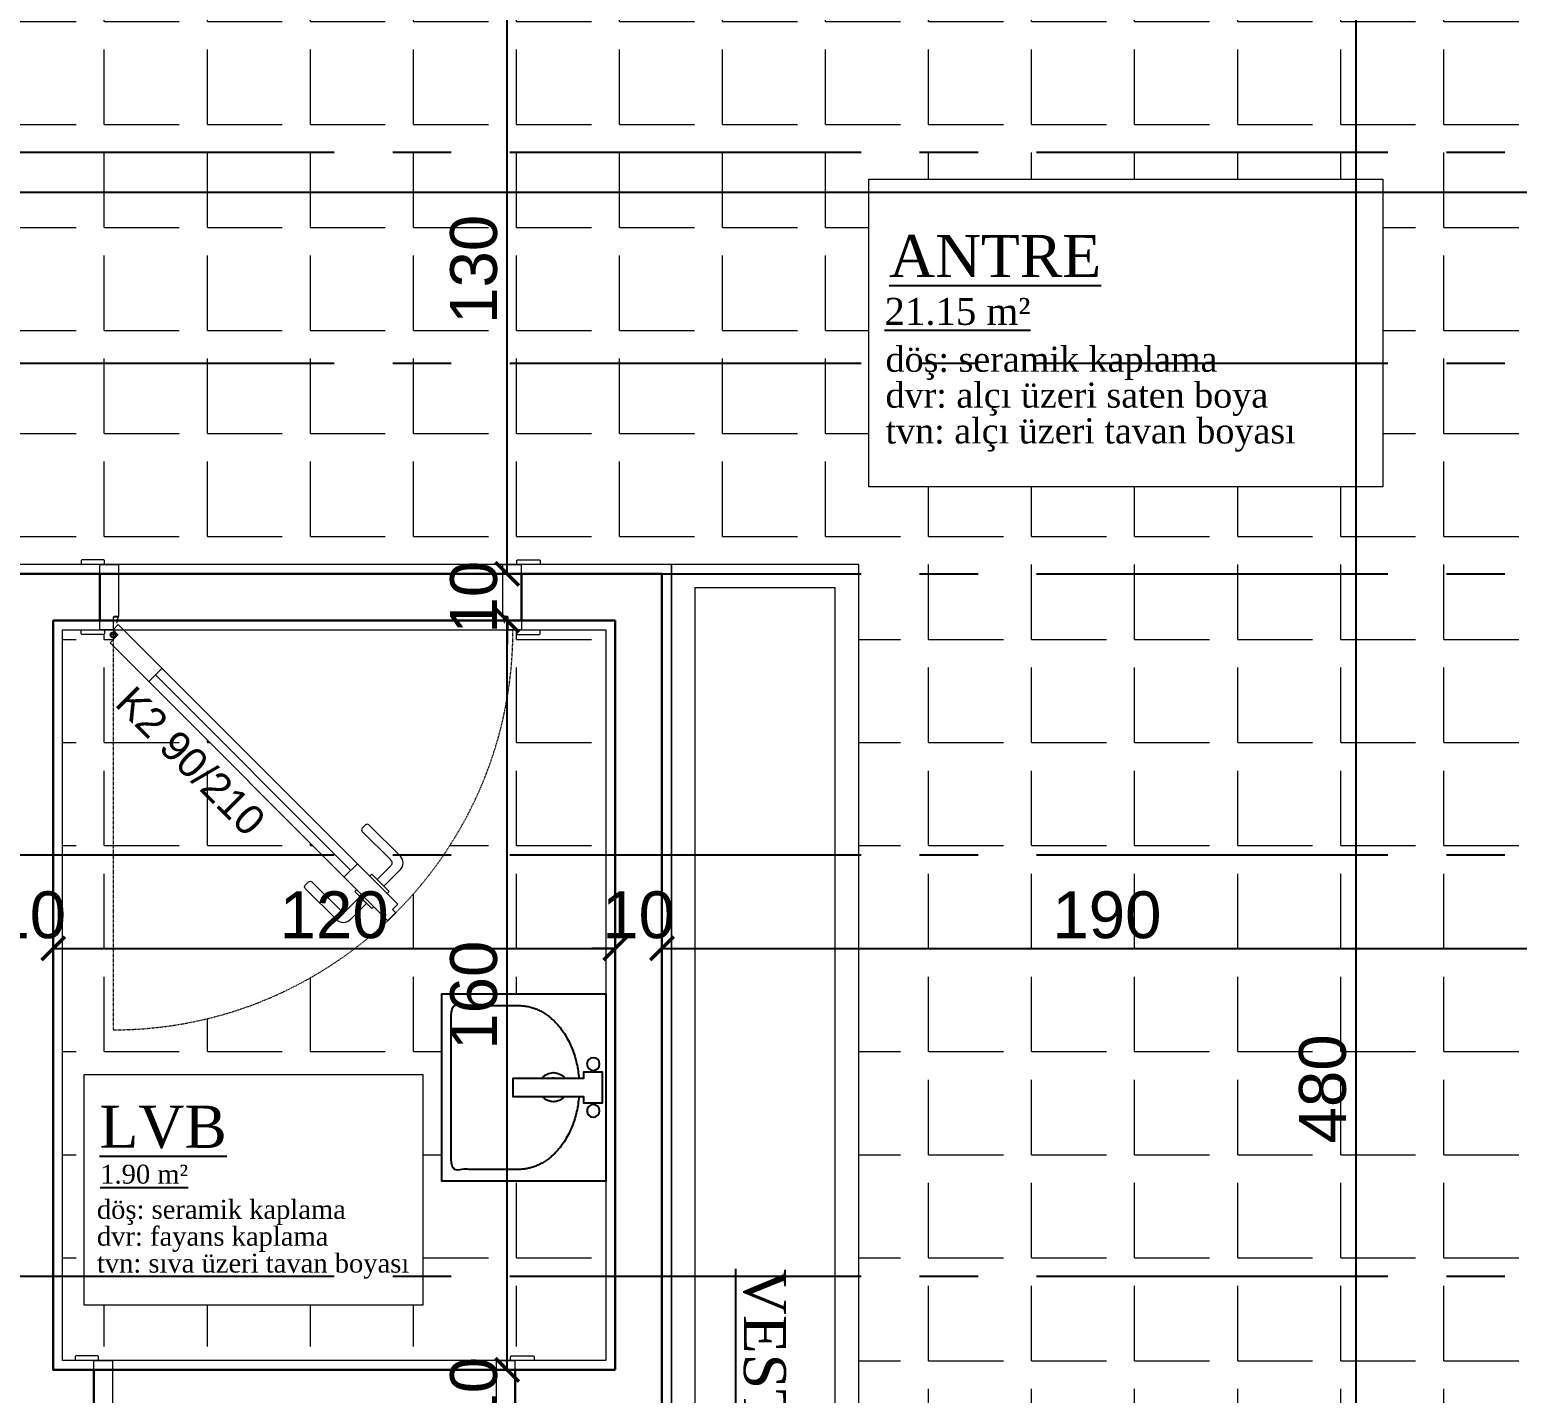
# Model space of a CAD drawing. Header units: millimetres. Extents: x 2778 to 13672, y 1832 to 5175.
# Drawn here: x 4261.6 to 4579.2, y 3840.2 to 4131.4 of the extents above; entities that cross this region are included whole.
import ezdxf

# ---------------------------------------------------------------- set-up
doc = ezdxf.new("R2010")
doc.units = ezdxf.units.MM
for name, pattern in [('CENTER2', [112.5, 75, -12.5, 12.5, -12.5]), ('DASHDOT2', [12.7, 6.35, -3.175, 0, -3.175]), ('DOTX2', [0.5, 0, -0.5])]:
    doc.linetypes.add(name, pattern=pattern)
doc.layers.add('7-DCR-FRN', color=8, linetype='Continuous')
doc.layers.add('Yazi', color=7, linetype='Continuous')
for name, color, linetype, lineweight in [('aks', 251, 'DASHDOT2', 35), ('duvar', 232, 'Continuous', 30), ('ince', 37, 'Continuous', 0), ('iz', 1, 'DOTX2', 20), ('kapı', 3, 'Continuous', 18), ('sıva iç', 21, 'Continuous', 0), ('yazı', 11, 'Continuous', 20), ('z - tarama', 251, 'Continuous', 18), ('ölçü dış', 192, 'Continuous', 20), ('ÖLÇÜ İÇ', 7, 'Continuous', 9)]:
    doc.layers.add(name, color=color, linetype=linetype, lineweight=lineweight)
doc.styles.get("Standard").update_dxf_attribs({"font": 'arial.ttf'})
doc.styles.add('Times roman', font='times.ttf')
doc.dimstyles.new('zulay iç ölçü', dxfattribs={"dimtxt": 10, "dimasz": 5, "dimexe": 0.18, "dimexo": 0, "dimgap": 2, "dimtad": 3, "dimdec": 0, "dimzin": 0, "dimdsep": 46, "dimtxsty": 'Standard', "dimblk": 'ARCHTICK', "dimcen": 0.09, "dimse1": 1, "dimse2": 1, "dimadec": 0, "dimazin": 0, "dimtfac": 1, "dimtdec": 0, "dimtix": 1, "dimtofl": 0, "dimtmove": 0, "dimatfit": 3, "dimldrblk": 'ARCHTICK', "dimfxl": 1, "dimtolj": 1, "dimtzin": 0, "dimarcsym": 0})
pattern_1 = [(0, (-1057024.51, 409725.164), (0, 22), [16, -6]), (90, (-1057024.51, 409725.164), (-22, 1e-15), [16, -6])]

# ---------------------------------------------------------------- blocks, each defined once
blk = doc.blocks.new('sadsfsfsf')
at = {"layer": 'ince'}
for p, q in [((0.7, 0), (-0.7, 0)), ((0, 0.7), (0, -0.7))]:
    blk.add_line(p, q, dxfattribs=at)
for radius in [0.6, 0.45]:
    blk.add_circle((0, 0), radius, dxfattribs=at)
blk = doc.blocks.new('eddeded')
at = {"layer": 'duvar'}
for p, q in [((-48.21, 54.38), (-38.21, 54.38)), ((-48.21, -35.62), (-38.21, -35.62))]:
    blk.add_line(p, q, dxfattribs=at)
at = {"layer": 'ince'}
blk.add_line((-26.6, -23.78), (15.13, 17.96), dxfattribs=at)
for points in [[(-50.21, 53.38), (-50.96, 53.38, -0.414214), (-51.21, 53.63), (-51.21, 58.13, -0.414214), (-50.96, 58.38), (-50.21, 58.38)], [(-36.21, 53.38), (-35.46, 53.38, 0.414214), (-35.21, 53.63), (-35.21, 58.13, 0.414214), (-35.46, 58.38), (-36.21, 58.38)], [(-50.21, -34.62), (-50.96, -34.62, 0.414214), (-51.21, -34.87), (-51.21, -39.37, 0.414214), (-50.96, -39.62), (-50.21, -39.62)], [(-36.21, -34.62), (-35.46, -34.62, -0.414214), (-35.21, -34.87), (-35.21, -39.37, -0.414214), (-35.46, -39.62), (-36.21, -39.62)]]:
    blk.add_lwpolyline(points, format="xyb", dxfattribs=at)
for points in [[(-39.11, 51.33), (-39.11, 50.38), (-37.81, 50.68), (-37.81, 50.81, -0.112206), (-37.91, 50.76), (-38.72, 50.57, -0.482314), (-39.02, 50.82), (-39.02, 51.24, -0.414214), (-38.77, 51.49), (-37.97, 51.49, -0.170049), (-37.81, 51.43), (-37.81, 51.58), (-38.86, 51.58, 0.414214)], [(17.08, 23.59), (18.49, 25), (14.96, 28.54, 0.414214), (12.13, 28.54), (5.41, 21.82, 0.414214), (5.41, 21.11), (6.12, 20.4, 0.414214), (6.83, 20.4), (12.84, 26.41, -0.414214), (14.25, 26.41)], [(20.76, 19.91), (22.17, 21.32), (25.71, 17.79, -0.414214), (25.71, 14.96), (18.99, 8.24, -0.414214), (18.28, 8.24), (17.58, 8.95, -0.414214), (17.58, 9.66), (23.59, 15.67, 0.414214), (23.59, 17.08)], [(-39.11, -31.62), (-39.11, -32.57, 0.414214), (-38.86, -32.82), (-37.81, -32.82), (-37.81, -32.67, -0.170049), (-37.97, -32.73), (-38.77, -32.73, -0.414214), (-39.02, -32.48), (-39.02, -32.06, -0.482314), (-38.72, -31.81), (-37.91, -32, -0.112206), (-37.81, -32.05), (-37.81, -31.92)]]:
    blk.add_lwpolyline(points, format="xyb", close=True, dxfattribs=at)
for points in [[(20.04, 25.7), (19.62, 26.12), (15.96, 22.47), (16.38, 22.04)], [(22.87, 22.87), (23.29, 22.44), (19.64, 18.79), (19.21, 19.21)]]:
    blk.add_lwpolyline(points, dxfattribs=at)
at = {"layer": 'iz', "ltscale": 0.1}
for p, q in [((-48.21, -35.62), (-48.21, 54.38)), ((-38.21, -35.62), (-38.21, 54.38)), ((-36.21, -32.82), (49.19, -32.82))]:
    blk.add_line(p, q, dxfattribs=at)
blk.add_arc((-36.22, -32.83), 85.41, 0.0042, 89.9958, dxfattribs=at)
at = {"layer": 'kapı'}
for p, q in [((13.72, 19.37), (16.54, 16.54)), ((-28.02, -22.36), (-25.19, -25.19))]:
    blk.add_line(p, q, dxfattribs=at)
for points in [[(-36.21, 54.38), (-36.21, 51.58), (-38.86, 51.58, 0.414214), (-39.11, 51.33), (-39.11, 50.38), (-50.21, 50.38), (-50.21, 54.38)], [(-50.21, -35.62), (-50.21, -31.62), (-39.11, -31.62), (-39.11, -32.57, 0.414214), (-38.86, -32.82), (-36.21, -32.82), (-36.21, -35.62), (-36.21, -35.62)]]:
    blk.add_lwpolyline(points, format="xyb", dxfattribs=at)
blk.add_lwpolyline([(-36.21, -32.82), (-35.15, -31.76), (-33.46, -33.46), (25.87, 25.87), (24.17, 27.57), (23.47, 26.86), (22.33, 27.99), (-37.35, -31.69), (-36.21, -32.82)], dxfattribs=at)
at = {"layer": 'sıva iç'}
for p, q in [((-48.21, 54.38), (-50.21, 54.38)), ((-38.21, 54.38), (-36.21, 54.38)), ((-48.21, -35.62), (-50.21, -35.62)), ((-36.21, -35.62), (-38.21, -35.62))]:
    blk.add_line(p, q, dxfattribs=at)
at = {"layer": 'ölçü dış'}
blk.add_line((-38.21, -35.62), (-48.21, -35.62), dxfattribs=at)
at = {"layer": 'ince', "rotation": 90}
blk.add_blockref('sadsfsfsf', (-35.15, -32.82), dxfattribs=at)
at = {"layer": 'yazı'}
blk.add_text('K2 90/210', height=6.328, rotation=45, dxfattribs=at).set_placement((-20.24, -32.71))
blk = doc.blocks.new('*U40')
at = {"layer": '7-DCR-FRN'}
for points in [[(20, 17.5), (-20, 17.5), (-20, -17.5), (20, -17.5)], [(20, 17.5), (-20, 17.5), (-20, -17.5), (20, -17.5)], [(-2, 16.69), (-3.36, 16.69), (-3.36, 12.83), (-2, 12.83), (-2, -2.31), (2, -2.31), (2, 12.83), (3.36, 12.83), (3.36, 16.69), (2, 16.69)]]:
    blk.add_lwpolyline(points, close=True, dxfattribs=at)
for centre in [(-4.99, 14.81), (4.99, 14.81)]:
    blk.add_circle(centre, 1.35, dxfattribs=at)
for radius, start, end in [(3.1, 131.8822, 228.1178), (3.1, 308.6153, 51.3847), (1.97, 348.8804, 11.1196)]:
    blk.add_arc((0.07, 6.32), radius, start, end, dxfattribs=at)
blk.add_rational_spline([(-2, 11.76), (-17.49, 10.44), (-17.49, -1.08), (-17.49, -8.29), (-17.49, -15.5), (0, -15.5), (17.49, -15.5), (17.49, -8.29), (17.49, -1.08), (17.49, 10.44), (2, 11.76)], [1, 0.746431502692, 1, 1, 1, 1, 1, 1, 1, 0.746431502691, 1], degree=2, knots=[0, 0, 0, 1.456226, 1.456226, 2.456226, 2.456226, 3.456226, 3.456226, 4.456226, 4.456226, 5.912452, 5.912452, 5.912452], dxfattribs=at)
blk = doc.blocks.new('*U318')
at = {"layer": '7-DCR-FRN', "lineweight": 9}
for points in [[(350, 40), (350, 0), (0, 0), (0, 40)], [(350, 40), (350, 0), (0, 0), (0, 40)], [(345, 35), (345, 5), (5, 5), (5, 35)]]:
    blk.add_lwpolyline(points, close=True, dxfattribs=at)
blk = doc.blocks.new('_ArchTick')
at = {"color": 0, "linetype": 'ByBlock', "const_width": 0.15}
blk.add_lwpolyline([(-0.5, -0.5), (0.5, 0.5)], dxfattribs=at)
blk = doc.blocks.new('*D1987')
at = {"layer": 'Defpoints', "color": 0, "transparency": 16777216}
for p in [(4544.78, 4145.23), (4544.78, 4145.23), (4546.46, 3665.23)]:
    blk.add_point(p, dxfattribs=at)
at = {"layer": 'ÖLÇÜ İÇ', "color": 0, "lineweight": -2, "transparency": 16777216}
blk.add_line((4544.78, 3665.23), (4544.78, 4145.23), dxfattribs=at)
at = {"layer": 'ÖLÇÜ İÇ', "color": 0, "lineweight": -2, "transparency": 16777216, "xscale": 5, "yscale": 5, "zscale": 5}
for p, rotation in [((4544.78, 4145.23), 90), ((4544.78, 3665.23), 270)]:
    blk.add_blockref('_ArchTick', p, dxfattribs=dict(at, rotation=rotation))
at = {"layer": 'ÖLÇÜ İÇ', "color": 0, "transparency": 16777216, "insert": (4537.67, 3905.23), "char_height": 10, "attachment_point": 5, "rotation": 90}
blk.add_mtext('\\A1;480', dxfattribs=at)
blk = doc.blocks.new('*D1994')
at = {"layer": 'Defpoints', "color": 0, "transparency": 16777216}
for p in [(4363.52, 3845.23), (4370.3, 3845.23), (4369.05, 3835.23)]:
    blk.add_point(p, dxfattribs=at)
at = {"layer": 'ÖLÇÜ İÇ', "color": 0, "lineweight": -2, "transparency": 16777216}
for p, q in [((4363.52, 3845.23), (4363.52, 3850.23)), ((4363.52, 3835.23), (4363.52, 3830.23))]:
    blk.add_line(p, q, dxfattribs=at)
at = {"layer": 'ÖLÇÜ İÇ', "color": 0, "lineweight": -2, "transparency": 16777216, "xscale": 5, "yscale": 5, "zscale": 5}
for p, rotation in [((4363.52, 3845.23), 270), ((4363.52, 3835.23), 90)]:
    blk.add_blockref('_ArchTick', p, dxfattribs=dict(at, rotation=rotation))
at = {"layer": 'ÖLÇÜ İÇ', "color": 0, "transparency": 16777216, "insert": (4356.41, 3840.23), "char_height": 10, "attachment_point": 5, "rotation": 90}
blk.add_mtext('\\A1;10', dxfattribs=at)
blk = doc.blocks.new('*D1995')
at = {"layer": 'Defpoints', "color": 0, "transparency": 16777216}
for p in [(4363.52, 4005.23), (4370.82, 4005.23), (4370.3, 3845.23)]:
    blk.add_point(p, dxfattribs=at)
at = {"layer": 'ÖLÇÜ İÇ', "color": 0, "lineweight": -2, "transparency": 16777216}
blk.add_line((4363.52, 3845.23), (4363.52, 4005.23), dxfattribs=at)
at = {"layer": 'ÖLÇÜ İÇ', "color": 0, "lineweight": -2, "transparency": 16777216, "xscale": 5, "yscale": 5, "zscale": 5}
for p, rotation in [((4363.52, 4005.23), 90), ((4363.52, 3845.23), 270)]:
    blk.add_blockref('_ArchTick', p, dxfattribs=dict(at, rotation=rotation))
at = {"layer": 'ÖLÇÜ İÇ', "color": 0, "transparency": 16777216, "insert": (4356.41, 3925.23), "char_height": 10, "attachment_point": 5, "rotation": 90}
blk.add_mtext('\\A1;160', dxfattribs=at)
blk = doc.blocks.new('*D1996')
at = {"layer": 'Defpoints', "color": 0, "transparency": 16777216}
for p in [(4363.52, 4015.23), (4370.82, 4015.23), (4370.82, 4005.23)]:
    blk.add_point(p, dxfattribs=at)
at = {"layer": 'ÖLÇÜ İÇ', "color": 0, "lineweight": -2, "transparency": 16777216}
for p, q in [((4363.52, 4015.23), (4363.52, 4020.23)), ((4363.52, 4005.23), (4363.52, 4000.23))]:
    blk.add_line(p, q, dxfattribs=at)
at = {"layer": 'ÖLÇÜ İÇ', "color": 0, "lineweight": -2, "transparency": 16777216, "xscale": 5, "yscale": 5, "zscale": 5}
for p, rotation in [((4363.52, 4015.23), 270), ((4363.52, 4005.23), 90)]:
    blk.add_blockref('_ArchTick', p, dxfattribs=dict(at, rotation=rotation))
at = {"layer": 'ÖLÇÜ İÇ', "color": 0, "transparency": 16777216, "insert": (4356.41, 4010.23), "char_height": 10, "attachment_point": 5, "rotation": 90}
blk.add_mtext('\\A1;10', dxfattribs=at)
blk = doc.blocks.new('*D1997')
at = {"layer": 'Defpoints', "color": 0, "transparency": 16777216}
for p in [(4363.52, 4145.23), (4363.52, 4145.23), (4370.82, 4015.23)]:
    blk.add_point(p, dxfattribs=at)
at = {"layer": 'ÖLÇÜ İÇ', "color": 0, "lineweight": -2, "transparency": 16777216}
blk.add_line((4363.52, 4015.23), (4363.52, 4145.23), dxfattribs=at)
at = {"layer": 'ÖLÇÜ İÇ', "color": 0, "lineweight": -2, "transparency": 16777216, "xscale": 5, "yscale": 5, "zscale": 5}
for p, rotation in [((4363.52, 4145.23), 90), ((4363.52, 4015.23), 270)]:
    blk.add_blockref('_ArchTick', p, dxfattribs=dict(at, rotation=rotation))
at = {"layer": 'ÖLÇÜ İÇ', "color": 0, "transparency": 16777216, "insert": (4356.41, 4080.23), "char_height": 10, "attachment_point": 5, "rotation": 90}
blk.add_mtext('\\A1;130', dxfattribs=at)
blk = doc.blocks.new('*D2077')
at = {"layer": 'Defpoints', "color": 0, "transparency": 16777216}
for p in [(4256.58, 3935.23), (4266.58, 3935.23), (4266.58, 3935.23)]:
    blk.add_point(p, dxfattribs=at)
at = {"layer": 'ÖLÇÜ İÇ', "color": 0, "lineweight": -2, "transparency": 16777216}
for p, q in [((4256.58, 3935.23), (4251.58, 3935.23)), ((4266.58, 3935.23), (4271.58, 3935.23))]:
    blk.add_line(p, q, dxfattribs=at)
at = {"layer": 'ÖLÇÜ İÇ', "color": 0, "lineweight": -2, "transparency": 16777216, "xscale": 5, "yscale": 5, "zscale": 5}
blk.add_blockref('_ArchTick', (4256.58, 3935.23), dxfattribs=at)
at = {"layer": 'ÖLÇÜ İÇ', "color": 0, "lineweight": -2, "transparency": 16777216, "xscale": 5, "yscale": 5, "zscale": 5, "rotation": 180}
blk.add_blockref('_ArchTick', (4266.58, 3935.23), dxfattribs=at)
at = {"layer": 'ÖLÇÜ İÇ', "color": 0, "transparency": 16777216, "insert": (4261.58, 3942.34), "char_height": 10, "attachment_point": 5}
blk.add_mtext('\\A1;10', dxfattribs=at)
blk = doc.blocks.new('*D2078')
at = {"layer": 'Defpoints', "color": 0, "transparency": 16777216}
for p in [(4266.58, 3935.23), (4386.58, 3935.23), (4386.58, 3935.23)]:
    blk.add_point(p, dxfattribs=at)
at = {"layer": 'ÖLÇÜ İÇ', "color": 0, "lineweight": -2, "transparency": 16777216}
blk.add_line((4266.58, 3935.23), (4386.58, 3935.23), dxfattribs=at)
at = {"layer": 'ÖLÇÜ İÇ', "color": 0, "lineweight": -2, "transparency": 16777216, "xscale": 5, "yscale": 5, "zscale": 5, "rotation": 180}
blk.add_blockref('_ArchTick', (4266.58, 3935.23), dxfattribs=at)
at = {"layer": 'ÖLÇÜ İÇ', "color": 0, "lineweight": -2, "transparency": 16777216, "xscale": 5, "yscale": 5, "zscale": 5}
blk.add_blockref('_ArchTick', (4386.58, 3935.23), dxfattribs=at)
at = {"layer": 'ÖLÇÜ İÇ', "color": 0, "transparency": 16777216, "insert": (4326.58, 3942.34), "char_height": 10, "attachment_point": 5}
blk.add_mtext('\\A1;120', dxfattribs=at)
blk = doc.blocks.new('*D2079')
at = {"layer": 'Defpoints', "color": 0, "transparency": 16777216}
for p in [(4386.58, 3935.23), (4396.58, 3935.23), (4396.58, 3935.23)]:
    blk.add_point(p, dxfattribs=at)
at = {"layer": 'ÖLÇÜ İÇ', "color": 0, "lineweight": -2, "transparency": 16777216}
for p, q in [((4386.58, 3935.23), (4381.58, 3935.23)), ((4396.58, 3935.23), (4401.58, 3935.23))]:
    blk.add_line(p, q, dxfattribs=at)
at = {"layer": 'ÖLÇÜ İÇ', "color": 0, "lineweight": -2, "transparency": 16777216, "xscale": 5, "yscale": 5, "zscale": 5}
blk.add_blockref('_ArchTick', (4386.58, 3935.23), dxfattribs=at)
at = {"layer": 'ÖLÇÜ İÇ', "color": 0, "lineweight": -2, "transparency": 16777216, "xscale": 5, "yscale": 5, "zscale": 5, "rotation": 180}
blk.add_blockref('_ArchTick', (4396.58, 3935.23), dxfattribs=at)
at = {"layer": 'ÖLÇÜ İÇ', "color": 0, "transparency": 16777216, "insert": (4391.58, 3942.34), "char_height": 10, "attachment_point": 5}
blk.add_mtext('\\A1;10', dxfattribs=at)
blk = doc.blocks.new('*D2080')
at = {"layer": 'Defpoints', "color": 0, "transparency": 16777216}
for p in [(4396.58, 3935.23), (4586.58, 3935.23), (4586.58, 3935.23)]:
    blk.add_point(p, dxfattribs=at)
at = {"layer": 'ÖLÇÜ İÇ', "color": 0, "lineweight": -2, "transparency": 16777216}
blk.add_line((4396.58, 3935.23), (4586.58, 3935.23), dxfattribs=at)
at = {"layer": 'ÖLÇÜ İÇ', "color": 0, "lineweight": -2, "transparency": 16777216, "xscale": 5, "yscale": 5, "zscale": 5, "rotation": 180}
blk.add_blockref('_ArchTick', (4396.58, 3935.23), dxfattribs=at)
at = {"layer": 'ÖLÇÜ İÇ', "color": 0, "lineweight": -2, "transparency": 16777216, "xscale": 5, "yscale": 5, "zscale": 5}
blk.add_blockref('_ArchTick', (4586.58, 3935.23), dxfattribs=at)
at = {"layer": 'ÖLÇÜ İÇ', "color": 0, "transparency": 16777216, "insert": (4491.58, 3942.34), "char_height": 10, "attachment_point": 5}
blk.add_mtext('\\A1;190', dxfattribs=at)
blk = doc.blocks.new('*D2085')
at = {"layer": 'Defpoints', "color": 0, "transparency": 16777216}
for p in [(3566.58, 4096.71), (4591.58, 4096.71), (4591.58, 4096.71)]:
    blk.add_point(p, dxfattribs=at)
at = {"layer": 'ÖLÇÜ İÇ', "color": 0, "lineweight": -2, "transparency": 16777216}
blk.add_line((3566.58, 4096.71), (4591.58, 4096.71), dxfattribs=at)
at = {"layer": 'ÖLÇÜ İÇ', "color": 0, "lineweight": -2, "transparency": 16777216, "xscale": 5, "yscale": 5, "zscale": 5, "rotation": 180}
blk.add_blockref('_ArchTick', (3566.58, 4096.71), dxfattribs=at)
at = {"layer": 'ÖLÇÜ İÇ', "color": 0, "lineweight": -2, "transparency": 16777216, "xscale": 5, "yscale": 5, "zscale": 5}
blk.add_blockref('_ArchTick', (4591.58, 4096.71), dxfattribs=at)
at = {"layer": 'ÖLÇÜ İÇ', "color": 0, "transparency": 16777216, "insert": (4079.08, 4103.81), "char_height": 10, "attachment_point": 5}
blk.add_mtext('\\A1;1025', dxfattribs=at)

msp = doc.modelspace()

# ---------------------------------------------------------------- hatches: boundary and pattern name
at = {"layer": 'z - tarama', "true_color": 0xffffff}
h = msp.add_hatch(dxfattribs=at)
h.set_pattern_fill('ANGLE', scale=80, style=0)
h.set_pattern_definition(pattern_1)
h.paths.add_polyline_path([(3676.58, 4105.23), (3568.58, 4105.23), (3568.58, 4113.87), (3569.58, 4113.87), (3569.58, 4118.87), (3568.58, 4118.87), (3568.58, 4233.23), (3590.92, 4233.23), (3590.92, 4232.23), (3595.92, 4232.23), (3595.92, 4233.23), (3598.92, 4233.23), (3676.58, 4233.23)])
h.paths.add_polyline_path([(3676.58, 4060.23), (3568.58, 4060.23), (3568.58, 4105.23), (3676.58, 4105.23)])
h.paths.add_polyline_path([(3676.58, 4017.23), (3673.52, 4017.23), (3673.52, 4018.23), (3668.52, 4018.23), (3668.52, 4017.23), (3665.52, 4017.23), (3580.52, 4017.23), (3580.52, 4018.23), (3575.52, 4018.23), (3575.52, 4017.23), (3568.58, 4017.23), (3568.58, 4020.87), (3569.58, 4020.87), (3569.58, 4025.87), (3568.58, 4025.87), (3568.58, 4028.87), (3568.58, 4060.23), (3676.58, 4060.23)])
h.paths.add_polyline_path([(4001.58, 4017.23), (3964, 4017.23), (3964, 4018.23), (3959, 4018.23), (3959, 4017.23), (3956, 4017.23), (3871, 4017.23), (3871, 4018.23), (3866, 4018.23), (3866, 4017.23), (3676.58, 4017.23), (3676.58, 4060.23), (4001.58, 4060.23)])
h.paths.add_polyline_path([(4001.58, 4060.23), (3676.58, 4060.23), (3676.58, 4105.23), (4001.58, 4105.23)])
h.paths.add_polyline_path([(4001.58, 4105.23), (3676.58, 4105.23), (3676.58, 4235.23), (3691.58, 4235.23), (3691.58, 4145.23), (4001.58, 4145.23)])
h.paths.add_polyline_path([(3688.67, 4232.23), (3683.92, 4232.23), (3683.92, 4232.48, 0.414214), (3684.17, 4232.23), (3688.92, 4232.23), (3688.92, 4232.48, -0.414214)], flags=16)
h.paths.add_polyline_path([(4106.58, 4105.23), (4001.58, 4105.23), (4001.58, 4143.23), (4038.47, 4143.23), (4038.47, 4142.23), (4043.47, 4142.23), (4043.47, 4143.23), (4046.47, 4143.23), (4106.58, 4143.23)])
h.paths.add_polyline_path([(4106.58, 4060.23), (4001.58, 4060.23), (4001.58, 4105.23), (4106.58, 4105.23)])
h.paths.add_polyline_path([(4106.58, 4017.23), (4001.58, 4017.23), (4001.58, 4060.23), (4106.58, 4060.23)])
h.paths.add_polyline_path([(4151.58, 4017.23), (4106.58, 4017.23), (4106.58, 4060.23), (4151.58, 4060.23)])
h.paths.add_polyline_path([(4151.58, 4060.23), (4106.58, 4060.23), (4106.58, 4105.23), (4151.58, 4105.23)])
h.paths.add_polyline_path([(4151.58, 4105.23), (4106.58, 4105.23), (4106.58, 4143.23), (4131.47, 4143.23), (4131.47, 4142.23), (4136.47, 4142.23), (4136.47, 4143.23), (4151.58, 4143.23)])
h.paths.add_polyline_path([(4589.58, 4105.23), (4151.58, 4105.23), (4151.58, 4143.23), (4177.12, 4143.23), (4177.12, 4142.23), (4182.12, 4142.23), (4182.12, 4143.23), (4185.12, 4143.23), (4270.12, 4143.23), (4270.12, 4142.23), (4275.12, 4142.23), (4275.12, 4143.23), (4589.58, 4143.23)])
h.paths.add_polyline_path([(4440.72, 4060.23), (4151.58, 4060.23), (4151.58, 4105.23), (4589.58, 4105.23), (4589.58, 4062.23), (4584.58, 4062.23), (4584.58, 4060.23), (4550.48, 4060.23), (4550.48, 4099.49), (4440.72, 4099.49)])
h.paths.add_polyline_path([(4440.72, 4033.82), (4550.48, 4033.82), (4550.48, 4060.23), (4584.58, 4060.23), (4584.58, 4015.23), (4438.58, 4015.23), (4438.58, 4017.23), (4398.58, 4017.23), (4370.56, 4017.23), (4370.56, 4018.23), (4365.56, 4018.23), (4365.56, 4017.23), (4362.56, 4017.23), (4277.56, 4017.23), (4277.56, 4018.23), (4272.56, 4018.23), (4272.56, 4017.23), (4255.64, 4017.23), (4255.64, 4018.23), (4250.64, 4018.23), (4250.64, 4017.23), (4247.64, 4017.23), (4162.64, 4017.23), (4162.64, 4018.23), (4157.64, 4018.23), (4157.64, 4017.23), (4151.58, 4017.23), (4151.58, 4060.23), (4440.72, 4060.23)])
h.paths.add_polyline_path([(4584.58, 3955.23), (4438.58, 3955.23), (4438.58, 4015.23), (4584.58, 4015.23)])
h.paths.add_polyline_path([(4584.58, 3865.23), (4438.58, 3865.23), (4438.58, 3955.23), (4584.58, 3955.23)])
h.paths.add_polyline_path([(4584.58, 3850.23), (4438.58, 3850.23), (4438.58, 3865.23), (4584.58, 3865.23)])
h.paths.add_polyline_path([(4584.58, 3805.23), (4438.58, 3805.23), (4438.58, 3850.23), (4584.58, 3850.23)])
h.paths.add_polyline_path([(4589.58, 3667.23), (4438.58, 3667.23), (4438.58, 3805.23), (4584.58, 3805.23), (4584.58, 3803.23), (4589.58, 3803.23)])
at = {"layer": 'z - tarama'}
h = msp.add_hatch(dxfattribs=at)
h.set_pattern_fill('ANGLE', color=252, scale=80, style=0)
h.set_pattern_definition(pattern_1)
h.paths.add_polyline_path([(4384.58, 3955.23), (4349.99, 3955.23, 0.150327), (4364.76, 4003.23), (4365.56, 4003.23), (4365.56, 4002.48, 0.414214), (4365.81, 4002.23), (4370.31, 4002.23, 0.414214), (4370.56, 4002.48), (4370.56, 4003.23), (4384.58, 4003.23)])
h.paths.add_polyline_path([(4384.58, 3925.53), (4349.58, 3925.53), (4349.58, 3885.53), (4384.58, 3885.53), (4384.58, 3865.23), (4345.48, 3865.23), (4345.48, 3908.32), (4273.22, 3908.32), (4273.22, 3865.23), (4268.58, 3865.23), (4268.58, 3955.23), (4279.36, 3955.23), (4279.36, 3917.83, 0.191599), (4338.02, 3941.18), (4338.05, 3941.15), (4339.74, 3942.85, 0.047156), (4349.99, 3955.23), (4384.58, 3955.23)])
h.paths.add_polyline_path([(4323.96, 3955.23), (4268.58, 3955.23), (4268.58, 4003.23), (4272.56, 4003.23), (4272.56, 4002.48, 0.414214), (4272.81, 4002.23), (4277.31, 4002.23, 0.414214), (4277.56, 4002.48), (4277.56, 4003.23), (4279.36, 4003.23), (4280.42, 4002.17), (4278.72, 4000.48)])
h.paths.add_polyline_path([(4279.36, 4002.62), (4279.36, 4002.77, -0.414214), (4279.96, 4002.17), (4279.81, 4002.17, 0.414214)], flags=16)
h.paths.add_polyline_path([(4384.58, 3850.23), (4268.58, 3850.23), (4268.58, 3865.23), (4273.22, 3865.23), (4273.22, 3859.07), (4345.48, 3859.07), (4345.48, 3865.23), (4384.58, 3865.23)])
h.paths.add_polyline_path([(4279.46, 3985.02), (4313.02, 3951.46), (4319.74, 3958.18), (4286.18, 3991.74)], flags=9)

# ---------------------------------------------------------------- linework, layer by layer
at = {"layer": 'aks', "color": 251, "linetype": 'CENTER2', "lineweight": -3}
for points in [[(2901.58, 4105.23), (8131.58, 4105.23)], [(2901.58, 4060.23), (8131.58, 4060.23)], [(2901.58, 4015.23), (8131.58, 4015.23)], [(2901.58, 3955.23), (8131.58, 3955.23)], [(2901.58, 3865.23), (8131.58, 3865.23)]]:
    msp.add_lwpolyline(points, dxfattribs=at)
at = {"layer": 'duvar', "lineweight": 30}
for p, q in [((4396.58, 4015.23), (4151.58, 4015.23)), ((4396.58, 3665.23), (4396.58, 4015.23)), ((4386.58, 4005.23), (4386.58, 3845.23))]:
    msp.add_line(p, q, dxfattribs=at)
msp.add_lwpolyline([(4386.58, 3845.23), (4266.58, 3845.23), (4266.58, 4005.23), (4386.58, 4005.23)], dxfattribs=at)
at = {"layer": 'sıva iç'}
for points in [[(3568.58, 4233.23), (3689.58, 4233.23), (3689.58, 4143.23), (4589.58, 4143.23), (4589.58, 4062.23), (4584.58, 4062.23), (4584.58, 3803.23), (4589.58, 3803.23), (4589.58, 3667.23), (4398.58, 3667.23), (4398.58, 4017.23), (3568.58, 4017.23)], [(4384.58, 3847.23), (4268.58, 3847.23), (4268.58, 4003.23), (4384.58, 4003.23)]]:
    msp.add_lwpolyline(points, close=True, dxfattribs=at)
at = {"layer": 'yazı'}
for points in [[(4440.72, 4099.49), (4550.48, 4099.49), (4550.48, 4033.82), (4440.72, 4033.82)], [(4273.22, 3908.32), (4345.48, 3908.32), (4345.48, 3859.07), (4273.22, 3859.07)]]:
    msp.add_lwpolyline(points, close=True, dxfattribs=at)

# ---------------------------------------------------------------- block references
at = {"xscale": -1, "rotation": 270}
for name, p in [('*U318', (4398.58, 3667.23)), ('*U40', (4367.08, 3905.53))]:
    msp.add_blockref(name, p, dxfattribs=at)
at = {"layer": 'duvar', "lineweight": 30, "rotation": 270}
for p in [(4312.18, 3967.02), (4310.88, 3797.02)]:
    msp.add_blockref('eddeded', p, dxfattribs=at)

# ---------------------------------------------------------------- texts
at = {"layer": 'Yazi', "style": 'Times roman'}
for s, height, p in [('%%UANTRE', 8.996, (4445.07, 4078.58)), ('%%U21.15 m²', 5.7665, (4444.1, 4068.38)), ('%%ULVB', 8.996, (4276.48, 3892.65)), ('%%U1.90 m²', 4.037, (4276.63, 3885))]:
    msp.add_text(s, height=height, dxfattribs=at).set_placement(p)
msp.add_text('%%UVESTİYER', height=8.9957, rotation=270, dxfattribs=at).set_placement((4414.06, 3866.8))
at = {"layer": 'yazı', "style": 'Times roman'}
for s, height, p in [('döş: seramik kaplama', 5.3821, (4444.31, 4058.36)), ('dvr: alçı üzeri saten boya', 5.3821, (4444.31, 4050.7)), ('tvn: alçı üzeri tavan boyası', 5.3821, (4444.31, 4043.05)), ('döş: seramik kaplama', 4.0366, (4275.91, 3877.48)), ('dvr: fayans kaplama', 4.0366, (4275.91, 3871.74)), ('tvn: sıva üzeri tavan boyası', 4.0366, (4275.91, 3866))]:
    msp.add_text(s, height=height, dxfattribs=at).set_placement(p)

# ---------------------------------------------------------------- dimensions: what is measured, and where the dimension line sits
at = {"layer": 'ÖLÇÜ İÇ'}
for base, p1, p2, picture, middle in [((4363.52, 4145.23), (4370.82, 4015.23), (4363.52, 4145.23), '*D1997', (4356.41, 4080.23)), ((4544.78, 4145.23), (4546.46, 3665.23), (4544.78, 4145.23), '*D1987', (4537.67, 3905.23)), ((4363.52, 4015.23), (4370.82, 4005.23), (4370.82, 4015.23), '*D1996', (4356.41, 4010.23)), ((4363.52, 4005.23), (4370.3, 3845.23), (4370.82, 4005.23), '*D1995', (4356.41, 3925.23)), ((4363.52, 3845.23), (4369.05, 3835.23), (4370.3, 3845.23), '*D1994', (4356.41, 3840.23))]:
    dim = msp.add_linear_dim(base=base, p1=p1, p2=p2, angle=270, dimstyle='zulay iç ölçü', override={"dimtmove": 1}, dxfattribs=at)
    dim.commit()
    dim.dimension.update_dxf_attribs({"geometry": picture, "text_midpoint": middle})
for base, p1, p2, picture, middle in [((4591.58, 4096.71), (3566.58, 4096.71), (4591.58, 4096.71), '*D2085', (4079.08, 4103.81)), ((4266.58, 3935.23), (4256.58, 3935.23), (4266.58, 3935.23), '*D2077', (4261.58, 3942.34)), ((4386.58, 3935.23), (4266.58, 3935.23), (4386.58, 3935.23), '*D2078', (4326.58, 3942.34)), ((4396.58, 3935.23), (4386.58, 3935.23), (4396.58, 3935.23), '*D2079', (4391.58, 3942.34)), ((4586.58, 3935.23), (4396.58, 3935.23), (4586.58, 3935.23), '*D2080', (4491.58, 3942.34))]:
    dim = msp.add_linear_dim(base=base, p1=p1, p2=p2, dimstyle='zulay iç ölçü', override={"dimtmove": 1}, dxfattribs=at)
    dim.commit()
    dim.dimension.update_dxf_attribs({"geometry": picture, "text_midpoint": middle})

doc.saveas('drawing.dxf')
